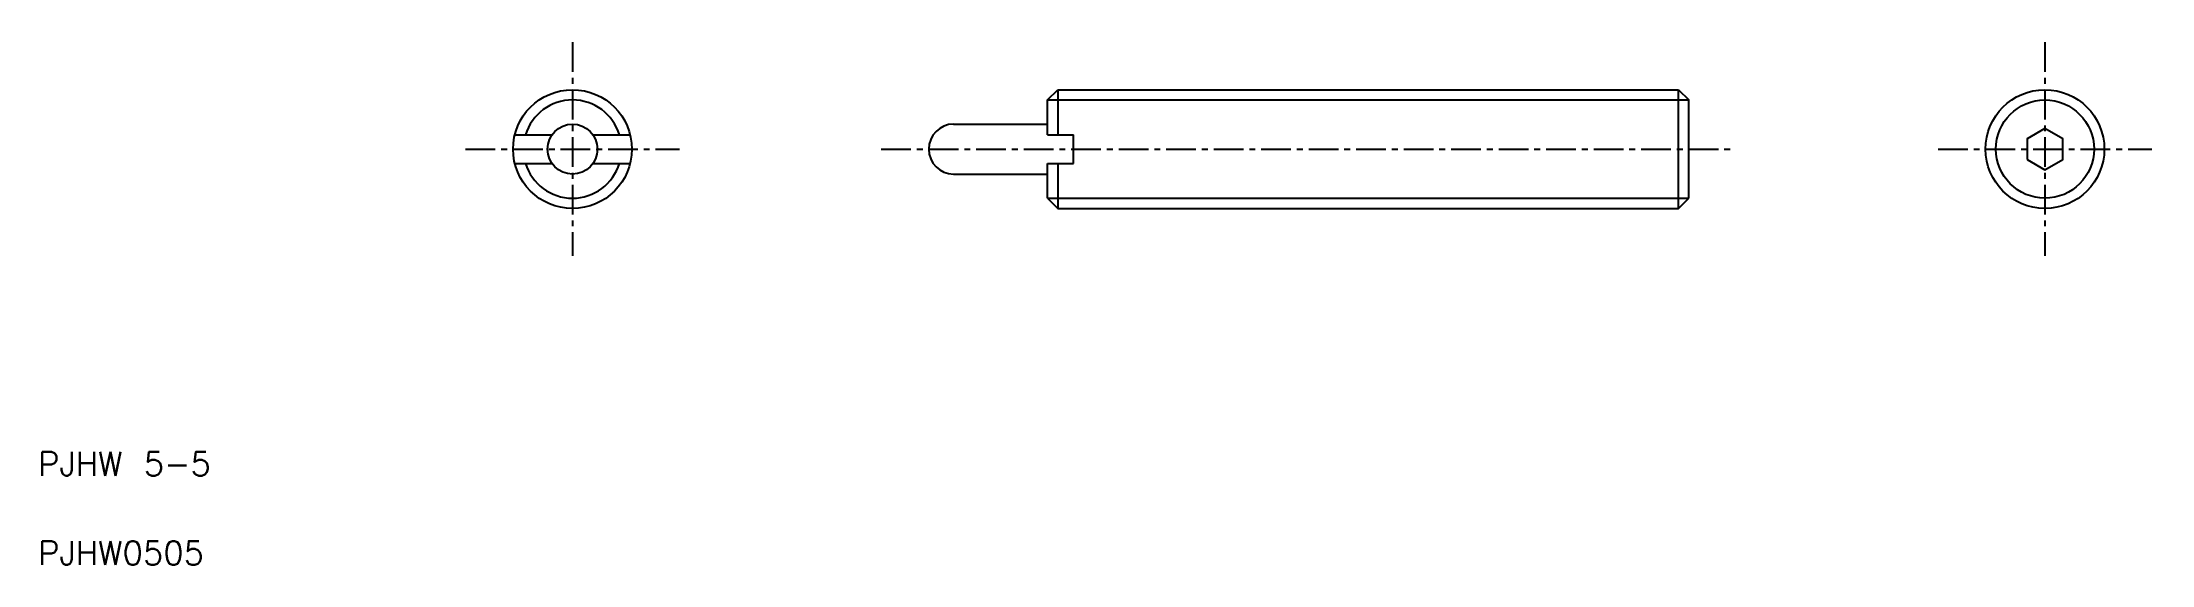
# Model space of a CAD drawing. Extents: x 2.7 to 91.5, y 2.5 to 24.5.
import ezdxf

# ---------------------------------------------------------------- set-up
doc = ezdxf.new("R2010")
doc.units = 0
doc.linetypes.add('CENTER', pattern=[2, 1.25, -0.25, 0.25, -0.25])
doc.layers.get('0').update_dxf_attribs({"linetype": 'CONTINUOUS'})
doc.layers.add('CENTER', color=1, linetype='CENTER')
doc.styles.get("Standard").update_dxf_attribs({"font": 'txt.shx', "bigfont": 'bigfont.shx'})

msp = doc.modelspace()

# ---------------------------------------------------------------- linework, layer by layer
at = {"color": 7, "linetype": 'CONTINUOUS'}
for p, q in [((45, 22.067), (45.433, 22.5)), ((45.433, 22.5), (71.567, 22.5)), ((45.433, 22.5), (45.433, 20.6)), ((71.567, 17.5), (71.567, 22.5)), ((71.567, 22.5), (72, 22.067)), ((45, 20.6), (45, 22.067)), ((72, 17.933), (72, 22.067)), ((22.573, 20.6), (24.138, 20.6)), ((25.862, 20.6), (27.427, 20.6)), ((41.05, 21.05), (45, 21.05)), ((43, 21.05), (43, 21.05)), ((45, 20.6), (46.1, 20.6)), ((46.1, 19.4), (46.1, 20.6)), ((22.573, 19.4), (24.138, 19.4)), ((25.862, 19.4), (27.427, 19.4)), ((41.05, 18.95), (45, 18.95)), ((45, 19.4), (46.1, 19.4)), ((45, 17.933), (45, 19.4)), ((45.433, 19.4), (45.433, 17.5)), ((45, 17.933), (45.433, 17.5)), ((71.567, 17.5), (72, 17.933)), ((45.433, 17.5), (71.567, 17.5))]:
    msp.add_line(p, q, dxfattribs=at)
at = {"color": 3, "linetype": 'CONTINUOUS'}
for p, q in [((45, 22.067), (72, 22.067)), ((45, 17.933), (72, 17.933))]:
    msp.add_line(p, q, dxfattribs=at)
at = {"color": 7, "linetype": 'CONTINUOUS'}
msp.add_lwpolyline([(86.25, 19.567), (87, 19.134), (87.75, 19.567), (87.75, 20.433), (87, 20.866), (86.25, 20.433)], close=True, dxfattribs=at)
for centre, radius in [((25, 20), 2.5), ((87, 20), 2.5), ((25, 20), 1.05)]:
    msp.add_circle(centre, radius, dxfattribs=at)
at = {"color": 3, "linetype": 'CONTINUOUS'}
msp.add_circle((87, 20), 2.067, dxfattribs=at)
for start, end in [(16.87447, 163.12553), (196.87447, 343.12553)]:
    msp.add_arc((25, 20), 2.067, start, end, dxfattribs=at)
at = {"color": 7, "linetype": 'CONTINUOUS'}
msp.add_arc((41.05, 20), 1.05, 90, 270, dxfattribs=at)
at = {"layer": 'CENTER', "color": 1, "linetype": 'CENTER'}
for p, q in [((25, 24.5), (25, 15.5)), ((87, 24.5), (87, 15.5)), ((20.5, 20), (29.5, 20)), ((38, 20), (74, 20)), ((82.5, 20), (91.5, 20))]:
    msp.add_line(p, q, dxfattribs=at)

# ---------------------------------------------------------------- texts
at = {"color": 7, "linetype": 'CONTINUOUS'}
for s, p in [('PJHW 5-5', (2.5, 6.25)), ('PJHW0505', (2.5, 2.5))]:
    msp.add_text(s, height=1, dxfattribs=at).set_placement(p)

doc.saveas('drawing.dxf')
